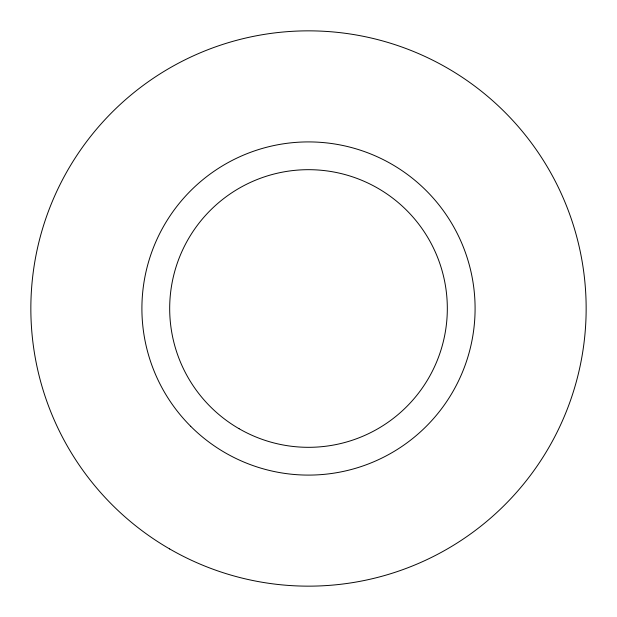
<?xml version="1.0" encoding="UTF-8"?>
<svg xmlns="http://www.w3.org/2000/svg" width="617" height="617" viewBox="0 0 617 617"><rect width="100%" height="100%" fill="white"/><g stroke="black" fill="none" stroke-linecap="round" stroke-linejoin="round"><path stroke-width="0.93" d="M190.699 426.301A166.59 166.59 0 0 0 469.414 351.613A166.59 166.59 0 0 0 265.387 147.586A166.59 166.59 0 0 0 190.699 426.301M169.675 548.953A277.65 277.65 0 0 0 586.15 308.5A277.65 277.65 0 0 0 169.675 68.047A277.65 277.65 0 0 0 169.675 548.953M239.088 428.722A138.825 138.825 0 0 0 447.325 308.5A138.825 138.825 0 0 0 239.088 188.278A138.825 138.825 0 0 0 239.088 428.722"/></g></svg>
